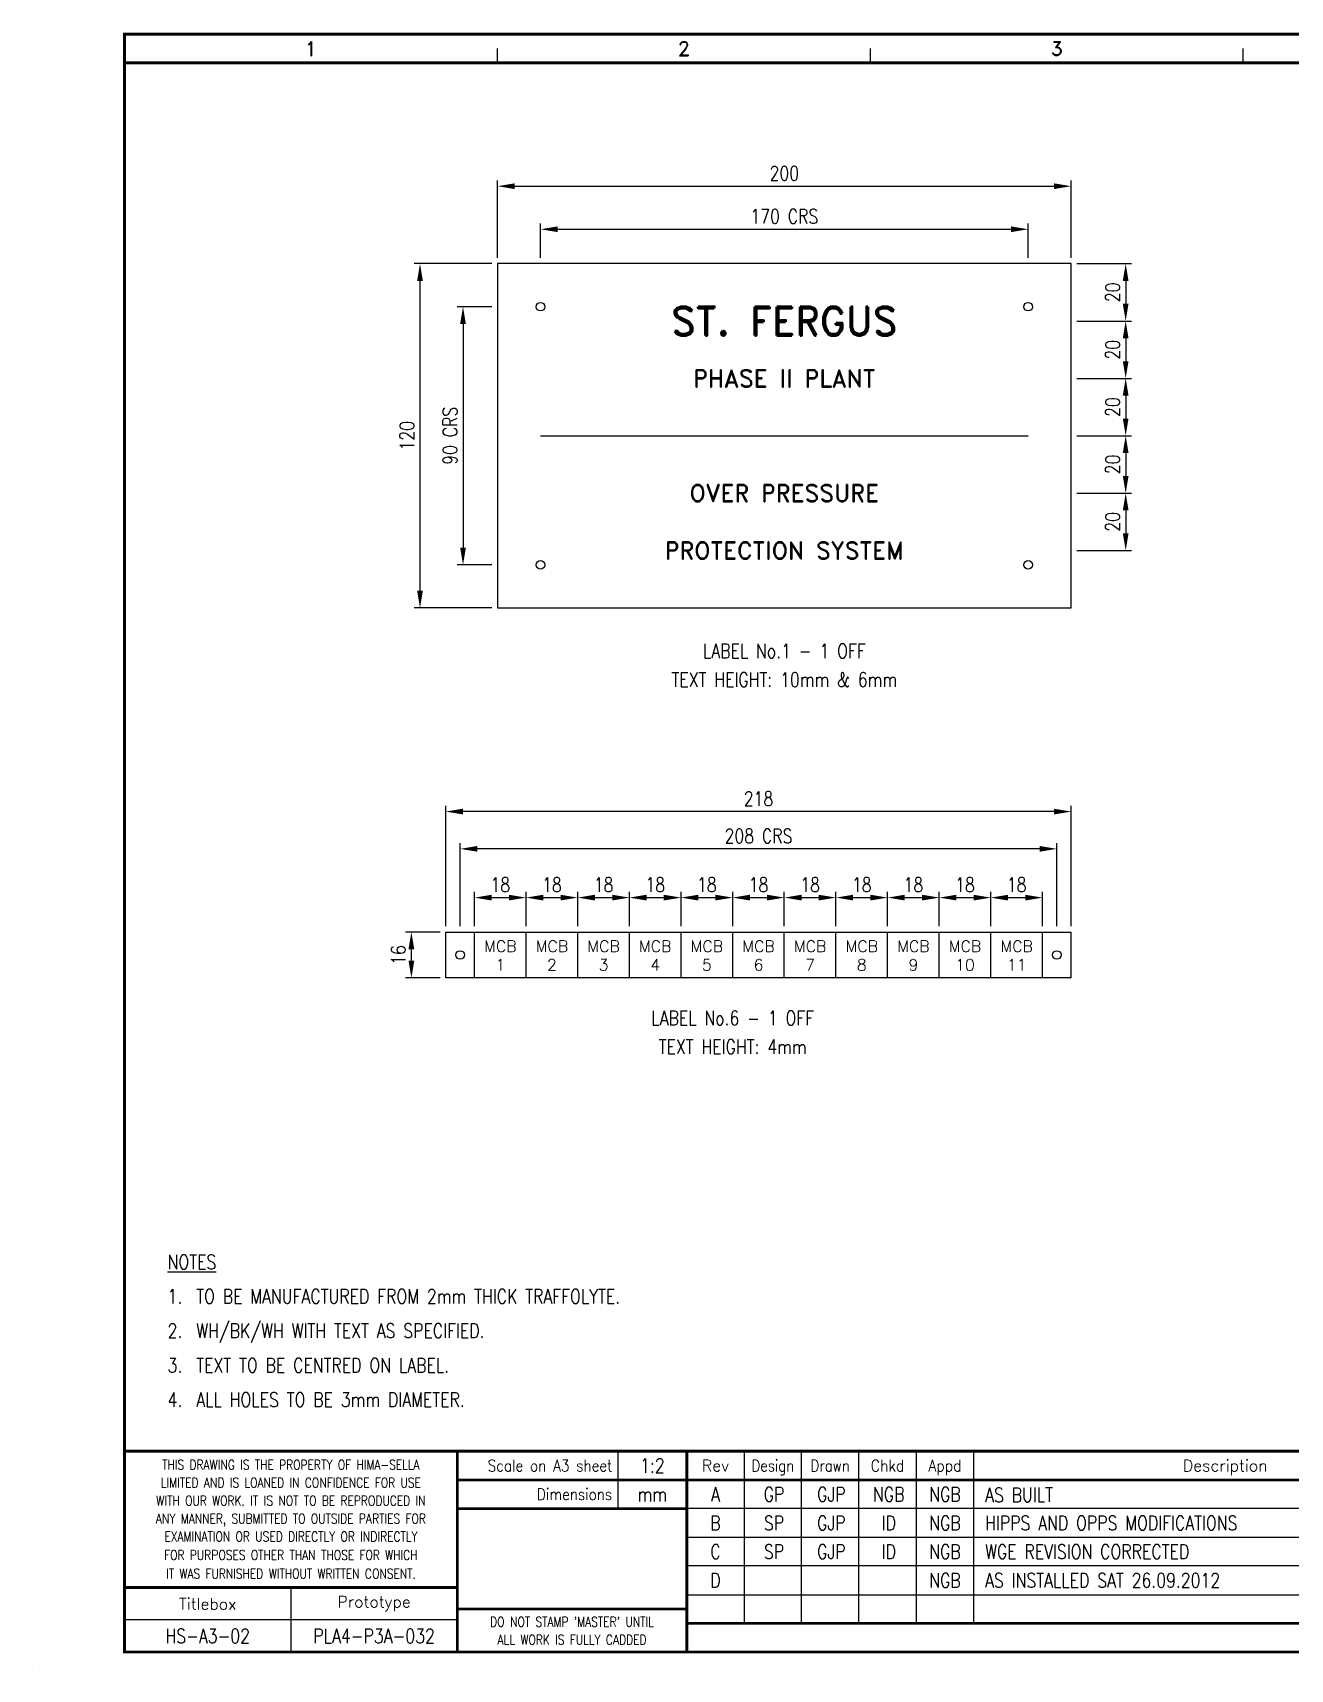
# Model space of a CAD drawing. Extents: x 0 to 828, y 0 to 570.
# Drawn here: x 0 to 438, y 0 to 570 of the extents above; entities that cross this region are included whole.
import ezdxf
from ezdxf.enums import TextEntityAlignment as Align

# ---------------------------------------------------------------- set-up
doc = ezdxf.new("R2010")
doc.units = 0
doc.header["$LTSCALE"] = 2
doc.header["$MEASUREMENT"] = 0
doc.linetypes.add('CONTINU', pattern=[0])
doc.layers.get('0').update_dxf_attribs({"linetype": 'CONTINUOUS'})
for name, color, linetype in [('COL', 2, 'CONTINU'), ('DIM', 3, 'CONTINUOUS'), ('ROW', 2, 'CONTINU'), ('TEXT', 2, 'CONTINUOUS'), ('UPS', 2, 'CONTINUOUS')]:
    doc.layers.add(name, color=color, linetype=linetype)
doc.styles.add('ROMAND', font='ROMAND')
doc.styles.add('ROMANS', font='romans.shx', dxfattribs={"width": 0.8})
doc.dimstyles.get("Standard").update_dxf_attribs({"dimtxt": 0.18, "dimasz": 0.18, "dimexe": 0.18, "dimexo": 0.0625, "dimgap": 0.09, "dimtad": 0, "dimtih": 1, "dimtoh": 1, "dimdec": 4, "dimzin": 0, "dimdsep": 46, "dimtxsty": 'STANDARD', "dimcen": 0.09, "dimadec": 0, "dimazin": 0, "dimtfac": 1, "dimtdec": 4, "dimtofl": 0, "dimtmove": 0, "dimatfit": 3, "dimfxl": 1, "dimtolj": 1, "dimtzin": 0, "dimarcsym": 0})

# ---------------------------------------------------------------- blocks, each defined once
blk = doc.blocks.new('*D1')
at = {"layer": 'DIM'}
for p, q in [((142, 257), (130, 257)), ((132, 247), (132, 251)), ((142, 241), (130, 241))]:
    blk.add_line(p, q, dxfattribs=at)
for points in [[(131, 251), (133, 251), (132, 257)], [(131, 247), (133, 247), (132, 241)]]:
    blk.add_solid(points, dxfattribs=at)
at = {"layer": 'DIM', "color": 2, "insert": (127.5, 249), "char_height": 5, "attachment_point": 5, "rotation": 90, "style": 'ROMANS'}
blk.add_mtext('\\A1;16', dxfattribs=at)
blk = doc.blocks.new('*D2')
at = {"layer": 'DIM'}
for p, q in [((262, 259), (262, 271)), ((268, 269), (274, 269)), ((280, 259), (280, 271))]:
    blk.add_line(p, q, dxfattribs=at)
for points in [[(268, 270), (268, 268), (262, 269)], [(274, 270), (274, 268), (280, 269)]]:
    blk.add_solid(points, dxfattribs=at)
at = {"layer": 'DIM', "color": 2, "insert": (271, 273.5), "char_height": 5, "attachment_point": 5, "style": 'ROMANS'}
blk.add_mtext('\\A1;18', dxfattribs=at)
blk = doc.blocks.new('*D3')
at = {"layer": 'DIM'}
for p, q in [((190, 259), (190, 271)), ((196, 269), (202, 269)), ((208, 259), (208, 271))]:
    blk.add_line(p, q, dxfattribs=at)
for points in [[(196, 270), (196, 268), (190, 269)], [(202, 270), (202, 268), (208, 269)]]:
    blk.add_solid(points, dxfattribs=at)
at = {"layer": 'DIM', "color": 2, "insert": (199, 273.5), "char_height": 5, "attachment_point": 5, "style": 'ROMANS'}
blk.add_mtext('\\A1;18', dxfattribs=at)
blk = doc.blocks.new('*D4')
at = {"layer": 'DIM'}
for p, q in [((154, 259), (154, 271)), ((160, 269), (166, 269)), ((172, 259), (172, 271))]:
    blk.add_line(p, q, dxfattribs=at)
for points in [[(160, 270), (160, 268), (154, 269)], [(166, 270), (166, 268), (172, 269)]]:
    blk.add_solid(points, dxfattribs=at)
at = {"layer": 'DIM', "color": 2, "insert": (163, 273.5), "char_height": 5, "attachment_point": 5, "style": 'ROMANS'}
blk.add_mtext('\\A1;18', dxfattribs=at)
blk = doc.blocks.new('*D5')
at = {"layer": 'DIM'}
for p, q in [((172, 259), (172, 271)), ((178, 269), (184, 269)), ((190, 259), (190, 271))]:
    blk.add_line(p, q, dxfattribs=at)
for points in [[(178, 270), (178, 268), (172, 269)], [(184, 270), (184, 268), (190, 269)]]:
    blk.add_solid(points, dxfattribs=at)
at = {"layer": 'DIM', "color": 2, "insert": (181, 273.5), "char_height": 5, "attachment_point": 5, "style": 'ROMANS'}
blk.add_mtext('\\A1;18', dxfattribs=at)
blk = doc.blocks.new('*D6')
at = {"layer": 'DIM'}
for p, q in [((226, 259), (226, 271)), ((232, 269), (238, 269)), ((244, 259), (244, 271))]:
    blk.add_line(p, q, dxfattribs=at)
for points in [[(232, 270), (232, 268), (226, 269)], [(238, 270), (238, 268), (244, 269)]]:
    blk.add_solid(points, dxfattribs=at)
at = {"layer": 'DIM', "color": 2, "insert": (235, 273.5), "char_height": 5, "attachment_point": 5, "style": 'ROMANS'}
blk.add_mtext('\\A1;18', dxfattribs=at)
blk = doc.blocks.new('*D7')
at = {"layer": 'DIM'}
for p, q in [((208, 259), (208, 271)), ((214, 269), (220, 269)), ((226, 259), (226, 271))]:
    blk.add_line(p, q, dxfattribs=at)
for points in [[(214, 270), (214, 268), (208, 269)], [(220, 270), (220, 268), (226, 269)]]:
    blk.add_solid(points, dxfattribs=at)
at = {"layer": 'DIM', "color": 2, "insert": (217, 273.5), "char_height": 5, "attachment_point": 5, "style": 'ROMANS'}
blk.add_mtext('\\A1;18', dxfattribs=at)
blk = doc.blocks.new('*D8')
at = {"layer": 'DIM'}
for p, q in [((244, 259), (244, 271)), ((250, 269), (256, 269)), ((262, 259), (262, 271))]:
    blk.add_line(p, q, dxfattribs=at)
for points in [[(250, 270), (250, 268), (244, 269)], [(256, 270), (256, 268), (262, 269)]]:
    blk.add_solid(points, dxfattribs=at)
at = {"layer": 'DIM', "color": 2, "insert": (253, 273.5), "char_height": 5, "attachment_point": 5, "style": 'ROMANS'}
blk.add_mtext('\\A1;18', dxfattribs=at)
blk = doc.blocks.new('*D9')
at = {"layer": 'DIM'}
for p, q in [((280, 259), (280, 271)), ((286, 269), (292, 269)), ((298, 259), (298, 271))]:
    blk.add_line(p, q, dxfattribs=at)
for points in [[(286, 270), (286, 268), (280, 269)], [(292, 270), (292, 268), (298, 269)]]:
    blk.add_solid(points, dxfattribs=at)
at = {"layer": 'DIM', "color": 2, "insert": (289, 273.5), "char_height": 5, "attachment_point": 5, "style": 'ROMANS'}
blk.add_mtext('\\A1;18', dxfattribs=at)
blk = doc.blocks.new('EDREV')
at = {"color": 2, "style": 'ROMANS', "width": 0.8}
for tag, p in [('DES', (129.2, 29.25)), ('DRN', (139.2, 29.25)), ('CHKD', (149.2, 29.25)), ('DES', (129.2, 24.25)), ('DRN', (139.2, 24.25)), ('CHKD', (149.2, 24.25)), ('DES', (129.2, 19.25)), ('DRN', (139.2, 19.25)), ('CHKD', (149.2, 19.25)), ('DES', (129.2, 14.25)), ('DRN', (139.2, 14.25)), ('CHKD', (149.2, 14.25)), ('DES', (129.2, 9.25)), ('DRN', (139.2, 9.25)), ('CHKD', (149.2, 9.25))]:
    blk.add_attdef(tag, text='', height=2.5, dxfattribs=at).set_placement(p, align=Align.CENTER)
blk = doc.blocks.new('*D24')
at = {"layer": 'DIM'}
for p, q in [((160, 475), (148, 475)), ((150, 469), (150, 391)), ((160, 385), (148, 385))]:
    blk.add_line(p, q, dxfattribs=at)
for points in [[(149, 469), (151, 469), (150, 475)], [(149, 391), (151, 391), (150, 385)]]:
    blk.add_solid(points, dxfattribs=at)
at = {"layer": 'DIM', "color": 2, "insert": (145.5, 430), "char_height": 5, "attachment_point": 5, "rotation": 90, "style": 'ROMANS'}
blk.add_mtext('\\A1;90 CRS', dxfattribs=at)
blk = doc.blocks.new('*D25')
at = {"layer": 'DIM'}
for p, q in [((160, 490), (133, 490)), ((135, 484), (135, 376)), ((160, 370), (133, 370))]:
    blk.add_line(p, q, dxfattribs=at)
for points in [[(134, 484), (136, 484), (135, 490)], [(134, 376), (136, 376), (135, 370)]]:
    blk.add_solid(points, dxfattribs=at)
at = {"layer": 'DIM', "color": 2, "insert": (130.5, 430), "char_height": 5, "attachment_point": 5, "rotation": 90, "style": 'ROMANS'}
blk.add_mtext('\\A1;120', dxfattribs=at)
blk = doc.blocks.new('*D26')
at = {"layer": 'DIM'}
for p, q in [((364, 470), (383, 470)), ((381, 464), (381, 456)), ((364, 450), (383, 450))]:
    blk.add_line(p, q, dxfattribs=at)
for points in [[(380, 464), (382, 464), (381, 470)], [(380, 456), (382, 456), (381, 450)]]:
    blk.add_solid(points, dxfattribs=at)
at = {"layer": 'DIM', "color": 2, "insert": (376.5, 460), "char_height": 5, "attachment_point": 5, "rotation": 90, "style": 'ROMANS'}
blk.add_mtext('\\A1;20', dxfattribs=at)
blk = doc.blocks.new('*D27')
at = {"layer": 'DIM'}
for p, q in [((364, 410), (383, 410)), ((381, 404), (381, 396)), ((364, 390), (383, 390))]:
    blk.add_line(p, q, dxfattribs=at)
for points in [[(380, 404), (382, 404), (381, 410)], [(380, 396), (382, 396), (381, 390)]]:
    blk.add_solid(points, dxfattribs=at)
at = {"layer": 'DIM', "color": 2, "insert": (376.5, 400), "char_height": 5, "attachment_point": 5, "rotation": 90, "style": 'ROMANS'}
blk.add_mtext('\\A1;20', dxfattribs=at)
blk = doc.blocks.new('*D28')
at = {"layer": 'DIM'}
for p, q in [((364, 450), (383, 450)), ((381, 444), (381, 436)), ((364, 430), (383, 430))]:
    blk.add_line(p, q, dxfattribs=at)
for points in [[(380, 444), (382, 444), (381, 450)], [(380, 436), (382, 436), (381, 430)]]:
    blk.add_solid(points, dxfattribs=at)
at = {"layer": 'DIM', "color": 2, "insert": (376.5, 440), "char_height": 5, "attachment_point": 5, "rotation": 90, "style": 'ROMANS'}
blk.add_mtext('\\A1;20', dxfattribs=at)
blk = doc.blocks.new('*D29')
at = {"layer": 'DIM'}
for p, q in [((364, 430), (383, 430)), ((381, 424), (381, 416)), ((364, 410), (383, 410))]:
    blk.add_line(p, q, dxfattribs=at)
for points in [[(380, 424), (382, 424), (381, 430)], [(380, 416), (382, 416), (381, 410)]]:
    blk.add_solid(points, dxfattribs=at)
at = {"layer": 'DIM', "color": 2, "insert": (376.5, 420), "char_height": 5, "attachment_point": 5, "rotation": 90, "style": 'ROMANS'}
blk.add_mtext('\\A1;20', dxfattribs=at)
blk = doc.blocks.new('*D30')
at = {"layer": 'DIM'}
for p, q in [((177, 492), (177, 504)), ((347, 492), (347, 504)), ((183, 502), (341, 502))]:
    blk.add_line(p, q, dxfattribs=at)
for points in [[(183, 503), (183, 501), (177, 502)], [(341, 503), (341, 501), (347, 502)]]:
    blk.add_solid(points, dxfattribs=at)
at = {"layer": 'DIM', "color": 2, "insert": (262, 506.5), "char_height": 5, "attachment_point": 5, "style": 'ROMANS'}
blk.add_mtext('\\A1;170 CRS', dxfattribs=at)
blk = doc.blocks.new('*D31')
at = {"layer": 'DIM'}
for p, q in [((162, 492), (162, 519)), ((168, 517), (356, 517)), ((362, 492), (362, 519))]:
    blk.add_line(p, q, dxfattribs=at)
for points in [[(168, 518), (168, 516), (162, 517)], [(356, 518), (356, 516), (362, 517)]]:
    blk.add_solid(points, dxfattribs=at)
at = {"layer": 'DIM', "color": 2, "insert": (262, 521.5), "char_height": 5, "attachment_point": 5, "style": 'ROMANS'}
blk.add_mtext('\\A1;200', dxfattribs=at)
blk = doc.blocks.new('*D32')
at = {"layer": 'DIM'}
for p, q in [((364, 490), (383, 490)), ((381, 484), (381, 476)), ((364, 470), (383, 470))]:
    blk.add_line(p, q, dxfattribs=at)
for points in [[(380, 484), (382, 484), (381, 490)], [(380, 476), (382, 476), (381, 470)]]:
    blk.add_solid(points, dxfattribs=at)
at = {"layer": 'DIM', "color": 2, "insert": (376.5, 480), "char_height": 5, "attachment_point": 5, "rotation": 90, "style": 'ROMANS'}
blk.add_mtext('\\A1;20', dxfattribs=at)
blk = doc.blocks.new('HS-A3-02')
at = {"color": 1}
for p, q in [((162, 560), (162, 565)), ((292, 560), (292, 565)), ((422, 560), (422, 565)), ((204, 76), (204, 56)), ((248, 76), (248, 16)), ((268, 16), (268, 76)), ((288, 16), (288, 76)), ((308, 76), (308, 16)), ((328, 76), (328, 16)), ((603, 56), (228, 56)), ((228, 46), (603, 46)), ((603, 36), (228, 36)), ((90, 28.5), (90, 6)), ((228, 26), (541, 26)), ((148, 17.25), (32, 17.25)), ((0, 0), (0, 0.05))]:
    blk.add_line(p, q, dxfattribs=at)
at = {"color": 1, "const_width": 1}
blk.add_lwpolyline([(32, 6), (818, 6), (818, 570), (32, 570)], close=True, dxfattribs=at)
for points in [[(32, 560), (808, 560)], [(818, 76), (32, 76)], [(148, 6), (148, 76)], [(228, 6), (228, 76)], [(541, 66), (148, 66)], [(228, 56), (148, 56)], [(32, 28.5), (148, 28.5)], [(228, 21), (148, 21)], [(541, 16), (228, 16)]]:
    blk.add_lwpolyline(points, dxfattribs=at)
at = {"color": 2, "style": 'ROMAND'}
for s, p in [('1', (97, 565)), ('2', (227, 565)), ('3', (357, 565))]:
    blk.add_text(s, height=5, dxfattribs=at).set_placement(p, align=Align.MIDDLE)
at = {"color": 3, "lineweight": 13, "style": 'ROMANS', "width": 0.8}
for s, p in [('THIS DRAWING IS THE PROPERTY OF HIMA-SELLA', (90, 71.2886)), ('LIMITED AND IS LOANED IN CONFIDENCE FOR USE', (90, 65.0386)), ('WITH OUR WORK. IT IS NOT TO BE REPRODUCED IN', (90, 58.7758)), ('ANY MANNER, SUBMITTED TO OUTSIDE PARTIES FOR', (90, 52.5258)), ('EXAMINATION OR USED DIRECTLY OR INDIRECTLY', (90, 46.2758)), ('FOR PURPOSES OTHER THAN THOSE FOR WHICH', (90, 39.8108)), ('IT WAS FURNISHED WITHOUT WRITTEN CONSENT.', (90, 33.3108)), ("DO NOT STAMP 'MASTER' UNTIL", (188, 16.5386)), ('ALL WORK IS FULLY CADDED', (188, 10.2886))]:
    blk.add_text(s, height=3.4, dxfattribs=at).set_placement(p, align=Align.MIDDLE_CENTER)
at = {"color": 4, "style": 'ROMAND', "width": 0.87}
for s, p in [('Scale on A3 sheet', (202, 68.993)), ('Dimensions', (202, 59.0138))]:
    blk.add_text(s, height=4, dxfattribs=at).set_placement(p, align=Align.RIGHT)
at = {"color": 4, "style": 'ROMAND'}
for s, p in [('Rev', (238, 69)), ('Description', (415.7, 69))]:
    blk.add_text(s, height=4, dxfattribs=at).set_placement(p, align=Align.CENTER)
for s, width, p in [('Design', 0.85, (258, 69)), ('Drawn', 0.85, (278, 69)), ('Chkd', 0.9, (298, 69)), ('Appd', 0.9, (318, 69))]:
    blk.add_text(s, height=4, dxfattribs=dict(at, width=width)).set_placement(p, align=Align.CENTER)
for s, p in [('Titlebox', (61, 22.875)), ('Prototype', (119, 22.875))]:
    blk.add_text(s, height=4, dxfattribs=at).set_placement(p, align=Align.MIDDLE)
at = {"layer": 'COL', "style": 'ROMAND', "flags": 9}
for tag, p in [('COL1', (97, 565)), ('COL2', (227, 565)), ('COL3', (357, 565)), ('COL4', (487, 565)), ('COL5', (617, 565)), ('COL6', (747, 565))]:
    blk.add_attdef(tag, p, '', height=5, dxfattribs=at)
at = {"layer": 'ROW', "style": 'ROMAND', "flags": 9}
for tag, p in [('ROW1', (813, 499)), ('ROW2', (813, 377)), ('ROW3', (813, 255)), ('ROW4', (813, 133))]:
    blk.add_attdef(tag, p, '', height=5, dxfattribs=at)
at = {"layer": 'UPS', "style": 'ROMANS', "width": 0.8}
blk.add_text('HS-A3-02', height=5, dxfattribs=at).set_placement((61, 11.625), align=Align.MIDDLE)
at = {"layer": 'UPS', "style": 'ROMANS', "width": 0.8, "flags": 8}
for tag, height, p in [('PLANOS->NR1', 5, (216, 68.5)), ('PLANOS->VERIF', 5, (587, 68.5)), ('PLANOS->NR2', 5, (216, 58.5)), ('PLANOS->CANVI1', 5, (238, 58.5)), ('PLANOS->NCAN1', 5, (318, 58.5)), ('PLANOS->DCAN1', 5, (525, 58.5)), ('PLANOS->ORIG', 5, (587, 58.5)), ('PLANOS->CANVI2', 5, (238, 48.5)), ('PLANOS->NCAN2', 5, (318, 48.5)), ('PLANOS->DCAN2', 5, (525, 48.5)), ('PLANOS->HECHF', 5, (587, 48.5)), ('PLANOS->CANVI3', 5, (238, 38.5)), ('PLANOS->NCAN3', 5, (318, 38.5)), ('PLANOS->DCAN3', 5, (525, 38.5)), ('PLANOS->HECHD', 5, (587, 38.5)), ('PLANOS->CANVI4', 5, (238, 28.5)), ('PLANOS->NCAN4', 5, (318, 28.5)), ('PLANOS->DCAN4', 5, (525, 28.5)), ('PLANOS->DATACREA', 5, (587, 28.5)), ('PLANOS->CANVI5', 5, (238, 18.5)), ('PLANOS->NCAN5', 5, (318, 18.5)), ('PLANOS->DCAN5', 5, (525, 18.5)), ('PROJS->DESCPRO3', 10, (691, 11)), ('PLANOS->PLANO', 10, (754, 11)), ('PLANOS->USER', 10, (805.5, 11))]:
    blk.add_attdef(tag, text='', height=height, dxfattribs=at).set_placement(p, align=Align.CENTER)
at = {"layer": 'UPS', "style": 'ROMANS', "width": 2.7474, "flags": 8}
blk.add_attdef('PLANOS->MCAN1', text='', height=5, rotation=0.069611, dxfattribs=at).set_placement((332, 63.2886), (506, 63.5), align=Align.FIT)
at = {"layer": 'UPS', "style": 'ROMANS', "flags": 8}
for tag, width, p, p2 in [('PLANOS->MCAN2', 2.6868, (332, 53.5), (506, 53.5)), ('PLANOS->MCAN3', 2.6868, (332, 43.5), (506, 43.5)), ('PLANOS->MCAN4', 2.6769, (332, 33.5), (506, 33.5)), ('PLANOS->MCAN5', 2.6868, (332, 23.5), (506, 23.5))]:
    blk.add_attdef(tag, text='', height=5, dxfattribs=dict(at, width=width)).set_placement(p, p2, align=Align.FIT)
at = {"layer": 'UPS', "style": 'ROMANS', "width": 0.8, "flags": 8}
blk.add_attdef('PLANOS->DENOM', (627, 48.5), '', height=5, dxfattribs=at)
at = {"layer": 'UPS', "color": 4, "style": 'ROMANS', "width": 0.8, "flags": 8}
for tag, p in [('PROJS->DESCPRO1', (606, 38.5)), ('PROJS->DESCPRO2', (606, 28.5))]:
    blk.add_attdef(tag, p, '', height=5, dxfattribs=at)
at = {"layer": 'UPS', "style": 'ROMANS', "width": 0.8, "flags": 8}
blk.add_attdef('PLANOS->PROTOTIPO', text='', height=5, dxfattribs=at).set_placement((119, 11.625), align=Align.MIDDLE)
for tag, p in [('PLANOS->OBS4', (234, 11)), ('PLANOS->PLANO', (583, 11))]:
    blk.add_attdef(tag, text='', height=5, dxfattribs=at).set_placement(p, align=Align.MIDDLE_LEFT)
blk.add_attdef('PROJS->NOMPRO', text='', height=5, dxfattribs=at).set_placement((578, 11), align=Align.MIDDLE_RIGHT)
blk = doc.blocks.new('*D35')
at = {"layer": 'DIM'}
for p, q in [((298, 259), (298, 271)), ((304, 269), (310, 269)), ((316, 259), (316, 271))]:
    blk.add_line(p, q, dxfattribs=at)
for points in [[(304, 270), (304, 268), (298, 269)], [(310, 270), (310, 268), (316, 269)]]:
    blk.add_solid(points, dxfattribs=at)
at = {"layer": 'DIM', "color": 2, "insert": (307, 273.5), "char_height": 5, "attachment_point": 5, "style": 'ROMANS'}
blk.add_mtext('\\A1;18', dxfattribs=at)
blk = doc.blocks.new('*D36')
at = {"layer": 'DIM'}
for p, q in [((316, 259), (316, 271)), ((322, 269), (328, 269)), ((334, 259), (334, 271))]:
    blk.add_line(p, q, dxfattribs=at)
for points in [[(322, 270), (322, 268), (316, 269)], [(328, 270), (328, 268), (334, 269)]]:
    blk.add_solid(points, dxfattribs=at)
at = {"layer": 'DIM', "color": 2, "insert": (325, 273.5), "char_height": 5, "attachment_point": 5, "style": 'ROMANS'}
blk.add_mtext('\\A1;18', dxfattribs=at)
blk = doc.blocks.new('*D37')
at = {"layer": 'DIM'}
for p, q in [((334, 259), (334, 271)), ((340, 269), (346, 269)), ((352, 259), (352, 271))]:
    blk.add_line(p, q, dxfattribs=at)
for points in [[(340, 270), (340, 268), (334, 269)], [(346, 270), (346, 268), (352, 269)]]:
    blk.add_solid(points, dxfattribs=at)
at = {"layer": 'DIM', "color": 2, "insert": (343, 273.5), "char_height": 5, "attachment_point": 5, "style": 'ROMANS'}
blk.add_mtext('\\A1;18', dxfattribs=at)
blk = doc.blocks.new('*D38')
at = {"color": 3}
for p, q in [((144, 259), (144, 301)), ((356, 299), (150, 299)), ((362, 259), (362, 301))]:
    blk.add_line(p, q, dxfattribs=at)
for points in [[(150, 300), (150, 298), (144, 299)], [(356, 300), (356, 298), (362, 299)]]:
    blk.add_solid(points, dxfattribs=at)
at = {"color": 2, "insert": (253, 303.5), "char_height": 5, "attachment_point": 5, "style": 'ROMANS'}
blk.add_mtext('\\A1;218', dxfattribs=at)
blk = doc.blocks.new('*D39')
at = {"color": 3}
for p, q in [((149.0002, 259), (149.0002, 288)), ((351.0002, 286), (155.0002, 286)), ((357.0002, 259), (357.0002, 288))]:
    blk.add_line(p, q, dxfattribs=at)
for points in [[(155.0002, 287), (155.0002, 285), (149.0002, 286)], [(351.0002, 287), (351.0002, 285), (357.0002, 286)]]:
    blk.add_solid(points, dxfattribs=at)
at = {"color": 2, "insert": (253.0002, 290.5), "char_height": 5, "attachment_point": 5, "style": 'ROMANS'}
blk.add_mtext('\\A1;208 CRS', dxfattribs=at)

msp = doc.modelspace()

# ---------------------------------------------------------------- linework, layer by layer
for p, q in [((177, 430), (347, 430)), ((144, 257), (362, 257)), ((144, 241), (144, 257)), ((154, 241), (154, 257)), ((172, 241), (172, 257)), ((190, 241), (190, 257)), ((208, 241), (208, 257)), ((226, 241), (226, 257)), ((244, 241), (244, 257)), ((262, 241), (262, 257)), ((280, 241), (280, 257)), ((298, 241), (298, 257)), ((316, 241), (316, 257)), ((334, 241), (334, 257)), ((352, 241), (352, 257)), ((362, 241), (362, 257)), ((362, 241), (144, 241))]:
    msp.add_line(p, q)
msp.add_lwpolyline([(162, 370), (362, 370), (362, 490), (162, 490)], close=True)
for centre in [(177, 475), (347, 475), (177, 385), (347, 385), (149.0002, 249), (357.0002, 249)]:
    msp.add_circle(centre, 1.5)

# ---------------------------------------------------------------- block references
ref = msp.add_blockref('HS-A3-02', (0, 0))
ref.add_attrib('PLANOS->PROTOTIPO', 'PLA4-P3A-032', dxfattribs={"layer": 'UPS', "height": 5, "style": 'ROMANS', "width": 0.8, "flags": 8}).set_placement((119, 11.625), align=Align.MIDDLE)
ref.add_attrib('PLANOS->NCAN4', 'NGB', dxfattribs={"layer": 'UPS', "height": 5, "style": 'ROMANS', "width": 0.8, "flags": 8}).set_placement((318, 28.5), align=Align.CENTER)
ref.add_attrib('PLANOS->NCAN3', 'NGB', dxfattribs={"layer": 'UPS', "height": 5, "style": 'ROMANS', "width": 0.8, "flags": 8}).set_placement((318, 38.5), align=Align.CENTER)
ref.add_attrib('PLANOS->NCAN2', 'NGB', dxfattribs={"layer": 'UPS', "height": 5, "style": 'ROMANS', "width": 0.8, "flags": 8}).set_placement((318, 48.5), align=Align.CENTER)
ref.add_attrib('PLANOS->NR1', '1:2', dxfattribs={"layer": 'UPS', "height": 5, "style": 'ROMANS', "width": 0.8, "flags": 8}).set_placement((216, 68.5), align=Align.CENTER)
ref.add_attrib('PLANOS->NR2', 'mm', dxfattribs={"layer": 'UPS', "height": 5, "style": 'ROMANS', "width": 0.8, "flags": 8}).set_placement((216, 58.5), align=Align.CENTER)
ref.add_attrib('PLANOS->CANVI1', 'A', dxfattribs={"layer": 'UPS', "height": 5, "style": 'ROMANS', "width": 0.8, "flags": 8}).set_placement((238, 58.5), align=Align.CENTER)
ref.add_attrib('PLANOS->CANVI3', 'C', dxfattribs={"layer": 'UPS', "height": 5, "style": 'ROMANS', "width": 0.8, "flags": 8}).set_placement((238, 38.5), align=Align.CENTER)
ref.add_attrib('PLANOS->CANVI2', 'B', dxfattribs={"layer": 'UPS', "height": 5, "style": 'ROMANS', "width": 0.8, "flags": 8}).set_placement((238, 48.5), align=Align.CENTER)
ref.add_attrib('PLANOS->CANVI4', 'D', dxfattribs={"layer": 'UPS', "height": 5, "style": 'ROMANS', "width": 0.8, "flags": 8}).set_placement((238, 28.5), align=Align.CENTER)
ref.add_attrib('PLANOS->NCAN1', 'NGB', dxfattribs={"layer": 'UPS', "height": 5, "style": 'ROMANS', "width": 0.8, "flags": 8}).set_placement((318, 58.5), align=Align.CENTER)
ref = msp.add_blockref('EDREV', (0, 0), dxfattribs=dict(xscale=2, yscale=2, zscale=2))
ref.add_attrib('DES', 'GP', dxfattribs={"color": 2, "height": 5, "style": 'ROMANS', "width": 0.8}).set_placement((258.4, 58.5), align=Align.CENTER)
ref.add_attrib('DRN', 'GJP', dxfattribs={"color": 2, "height": 5, "style": 'ROMANS', "width": 0.8}).set_placement((278.4, 58.5), align=Align.CENTER)
ref.add_attrib('CHKD', 'NGB', dxfattribs={"color": 2, "height": 5, "style": 'ROMANS', "width": 0.8}).set_placement((298.4, 58.5), align=Align.CENTER)
ref.add_attrib('DES', 'SP', dxfattribs={"color": 2, "height": 5, "style": 'ROMANS', "width": 0.8}).set_placement((258.4, 48.5), align=Align.CENTER)
ref.add_attrib('DRN', 'GJP', dxfattribs={"color": 2, "height": 5, "style": 'ROMANS', "width": 0.8}).set_placement((278.4, 48.5), align=Align.CENTER)
ref.add_attrib('CHKD', 'ID', dxfattribs={"color": 2, "height": 5, "style": 'ROMANS', "width": 0.8}).set_placement((298.4, 48.5), align=Align.CENTER)
ref.add_attrib('DES', 'SP', dxfattribs={"color": 2, "height": 5, "style": 'ROMANS', "width": 0.8}).set_placement((258.4, 38.5), align=Align.CENTER)
ref.add_attrib('DRN', 'GJP', dxfattribs={"color": 2, "height": 5, "style": 'ROMANS', "width": 0.8}).set_placement((278.4, 38.5), align=Align.CENTER)
ref.add_attrib('CHKD', 'ID', dxfattribs={"color": 2, "height": 5, "style": 'ROMANS', "width": 0.8}).set_placement((298.4, 38.5), align=Align.CENTER)

# ---------------------------------------------------------------- texts
at = {"layer": 'TEXT', "style": 'ROMAND'}
for s, height, p in [('ST. FERGUS', 10, (262, 470)), ('PHASE II PLANT', 6, (262, 450)), ('OVER PRESSURE', 6, (262, 410)), ('PROTECTION SYSTEM', 6, (262, 390)), ('MCB', 4, (163, 252.05)), ('MCB', 4, (181, 252.05)), ('MCB', 4, (199, 252.05)), ('MCB', 4, (217, 252.05)), ('MCB', 4, (235, 252.05)), ('MCB', 4, (253, 252.05)), ('MCB', 4, (271, 252.05)), ('MCB', 4, (289, 252.05)), ('MCB', 4, (307, 252.05)), ('MCB', 4, (325, 252.05)), ('MCB', 4, (343, 252.05)), ('1', 4, (163, 245.55)), ('2', 4, (181, 245.55)), ('3', 4, (199, 245.55)), ('4', 4, (217, 245.55)), ('5', 4, (235, 245.55)), ('6', 4, (253, 245.55)), ('7', 4, (271, 245.55)), ('8', 4, (289, 245.55)), ('9', 4, (307, 245.55)), ('10', 4, (325, 245.55)), ('11', 4, (343, 245.55))]:
    msp.add_text(s, height=height, dxfattribs=at).set_placement(p, align=Align.MIDDLE)
at = {"layer": 'TEXT', "style": 'ROMANS', "width": 0.8}
for s, p in [('LABEL No.1 - 1 OFF', (262, 355)), ('TEXT HEIGHT: 10mm & 6mm', (262, 345)), ('LABEL No.6 - 1 OFF', (244, 227)), ('TEXT HEIGHT: 4mm', (244, 217))]:
    msp.add_text(s, height=5, dxfattribs=at).set_placement(p, align=Align.MIDDLE)
for s, p in [('%%UNOTES', (47, 142)), ('1.', (47, 130)), ('TO BE MANUFACTURED FROM 2mm THICK TRAFFOLYTE.', (57, 130)), ('2.', (47, 118)), ('WH/BK/WH WITH TEXT AS SPECIFIED.', (57, 118)), ('3.', (47, 106)), ('TEXT TO BE CENTRED ON LABEL.', (57, 106)), ('4.', (47, 94)), ('ALL HOLES TO BE 3mm DIAMETER.', (57, 94))]:
    msp.add_text(s, height=5, dxfattribs=at).set_placement(p, align=Align.MIDDLE_LEFT)
at = {"layer": 'UPS', "insert": (332, 63.2886), "char_height": 5, "width": 174, "attachment_point": 1, "rotation": 0.0687549, "style": 'ROMANS'}
msp.add_mtext('AS BUILT', dxfattribs=at)
at = {"layer": 'UPS', "char_height": 5, "width": 174, "attachment_point": 1, "style": 'ROMANS'}
for s, insert in [('HIPPS AND OPPS MODIFICATIONS', (332, 53.5)), ('WGE REVISION CORRECTED', (332, 43.5)), ('AS INSTALLED SAT 26.09.2012', (332, 33.5))]:
    msp.add_mtext(s, dxfattribs=dict(at, insert=insert))

# ---------------------------------------------------------------- dimensions: what is measured, and where the dimension line sits
dim = msp.add_linear_dim(base=(144, 299), p1=(362, 257), p2=(144, 257), dimstyle='STANDARD', override={"dimscale": 2, "dimtxt": 2.5, "dimasz": 3, "dimexe": 1, "dimexo": 1, "dimgap": 1, "dimtad": 1, "dimtih": 0, "dimtoh": 0, "dimdec": 0, "dimtxsty": 'ROMANS', "dimcen": -3, "dimclrd": 3, "dimclre": 3, "dimclrt": 2, "dimtdec": 0, "dimlwd": -1, "dimlwe": -1})
dim.commit()
dim.dimension.update_dxf_attribs({"geometry": '*D38', "text_midpoint": (253, 303.5)})
dim = msp.add_linear_dim(base=(149.0002, 286), p1=(357.0002, 257), p2=(149.0002, 257), text='208 CRS', dimstyle='STANDARD', override={"dimscale": 2, "dimtxt": 2.5, "dimasz": 3, "dimexe": 1, "dimexo": 1, "dimgap": 1, "dimtad": 1, "dimtih": 0, "dimtoh": 0, "dimdec": 0, "dimtxsty": 'ROMANS', "dimcen": -3, "dimclrd": 3, "dimclre": 3, "dimclrt": 2, "dimtdec": 0, "dimlwd": -1, "dimlwe": -1})
dim.commit()
dim.dimension.update_dxf_attribs({"geometry": '*D39', "text_midpoint": (253.0002, 290.5)})
at = {"layer": 'DIM'}
for base, p1, p2, text, picture, middle in [((362, 517), (162, 490), (362, 490), '200', '*D31', (262, 521.5)), ((347, 502), (177, 490), (347, 490), '170 CRS', '*D30', (262, 506.5)), ((172, 269), (154, 257), (172, 257), '18', '*D4', (163, 273.5)), ((190, 269), (172, 257), (190, 257), '18', '*D5', (181, 273.5)), ((208, 269), (190, 257), (208, 257), '18', '*D3', (199, 273.5)), ((226, 269), (208, 257), (226, 257), '18', '*D7', (217, 273.5)), ((244, 269), (226, 257), (244, 257), '18', '*D6', (235, 273.5)), ((262, 269), (244, 257), (262, 257), '18', '*D8', (253, 273.5)), ((280, 269), (262, 257), (280, 257), '18', '*D2', (271, 273.5)), ((298, 269), (280, 257), (298, 257), '18', '*D9', (289, 273.5)), ((316, 269), (298, 257), (316, 257), '18', '*D35', (307, 273.5)), ((334, 269), (316, 257), (334, 257), '18', '*D36', (325, 273.5)), ((352, 269), (334, 257), (352, 257), '18', '*D37', (343, 273.5))]:
    dim = msp.add_linear_dim(base=base, p1=p1, p2=p2, text=text, dimstyle='STANDARD', override={"dimscale": 2, "dimtxt": 2.5, "dimasz": 3, "dimexe": 1, "dimexo": 1, "dimgap": 1, "dimtad": 1, "dimtih": 0, "dimtoh": 0, "dimdec": 1, "dimtxsty": 'ROMANS', "dimcen": -3, "dimclrd": 256, "dimclre": 256, "dimclrt": 2, "dimtdec": 1, "dimlwd": -1, "dimlwe": -1}, dxfattribs=at)
    dim.commit()
    dim.dimension.update_dxf_attribs({"geometry": picture, "text_midpoint": middle})
for base, p1, p2, text, picture, middle in [((135, 370), (162, 490), (162, 370), '120', '*D25', (130.5, 430)), ((381, 470), (362, 490), (362, 470), '20', '*D32', (376.5, 480)), ((150, 385), (162, 475), (162, 385), '90 CRS', '*D24', (145.5, 430)), ((381, 450), (362, 470), (362, 450), '20', '*D26', (376.5, 460)), ((381, 430), (362, 450), (362, 430), '20', '*D28', (376.5, 440)), ((381, 410), (362, 430), (362, 410), '20', '*D29', (376.5, 420)), ((381, 390), (362, 410), (362, 390), '20', '*D27', (376.5, 400)), ((132, 257), (144, 241), (144, 257), '16', '*D1', (127.5, 249))]:
    dim = msp.add_linear_dim(base=base, p1=p1, p2=p2, angle=90, text=text, dimstyle='STANDARD', override={"dimscale": 2, "dimtxt": 2.5, "dimasz": 3, "dimexe": 1, "dimexo": 1, "dimgap": 1, "dimtad": 1, "dimtih": 0, "dimtoh": 0, "dimdec": 1, "dimtxsty": 'ROMANS', "dimcen": -3, "dimclrd": 256, "dimclre": 256, "dimclrt": 2, "dimtdec": 1, "dimlwd": -1, "dimlwe": -1}, dxfattribs=at)
    dim.commit()
    dim.dimension.update_dxf_attribs({"geometry": picture, "text_midpoint": middle})

doc.saveas('drawing.dxf')
